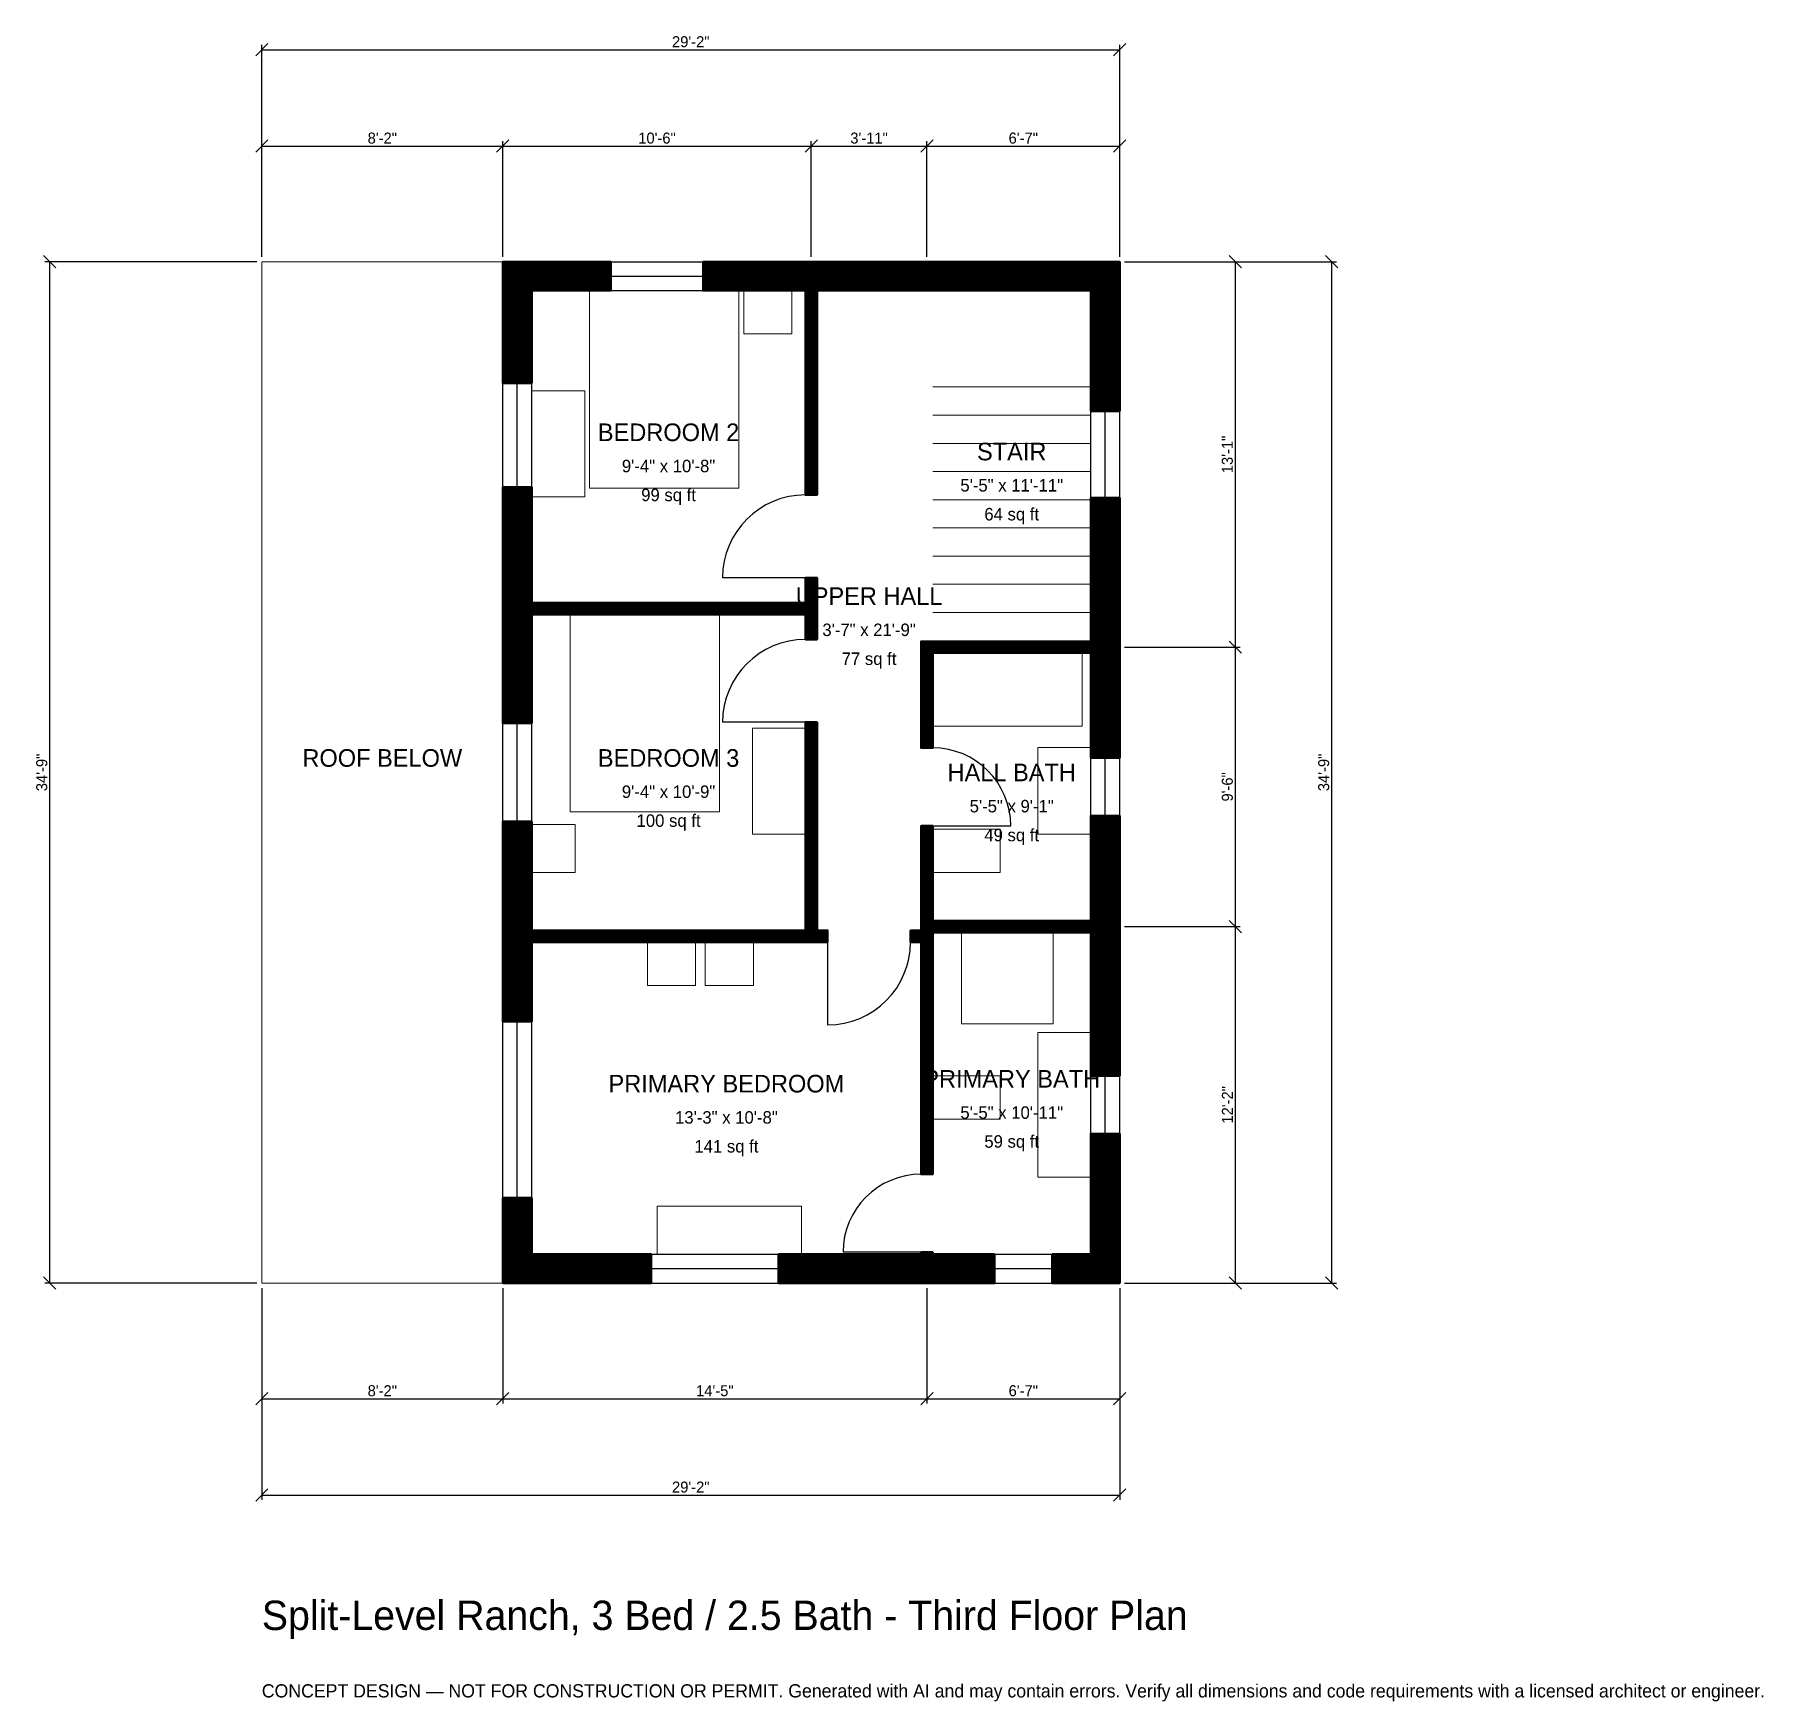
# Model space of a CAD drawing. Header units: inches. Extents: x -93 to 613, y -171 to 510.
import ezdxf
from ezdxf.enums import TextEntityAlignment as Align

# ---------------------------------------------------------------- set-up
doc = ezdxf.new("R2010")
doc.units = ezdxf.units.IN
doc.header["$MEASUREMENT"] = 0
doc.linetypes.add('DASHED', pattern=[0.6, 0.5, -0.1])
for name, color, linetype, lineweight in [('A-ANNO-DIMS', 1, 'Continuous', 13), ('A-ANNO-TEXT', 7, 'Continuous', 18), ('A-AREA-IDEN', 7, 'Continuous', 18), ('A-DOOR', 2, 'Continuous', 25), ('A-FLOR-FIXT', 9, 'Continuous', 13), ('A-FLOR-STRS', 3, 'Continuous', 18), ('A-FURN', 9, 'Continuous', 13), ('A-GLAZ', 4, 'Continuous', 25), ('A-SITE-PAVE', 8, 'Continuous', 13), ('A-WALL', 7, 'Continuous', 50), ('A-WALL-PATT', 8, 'Continuous', 13)]:
    doc.layers.add(name, color=color, linetype=linetype, lineweight=lineweight)
doc.dimstyles.new('PLAN', dxfattribs={"dimtxt": 4.5, "dimasz": 3, "dimexe": 2, "dimexo": 2, "dimgap": 1, "dimtad": 1, "dimdec": 0, "dimlunit": 4, "dimtsz": 2.5, "dimcen": 2.5, "dimclrd": 1, "dimclre": 1, "dimazin": 3, "dimtfac": 1, "dimtmove": 0, "dimatfit": 3})

msp = doc.modelspace()

# ---------------------------------------------------------------- hatches: boundary and pattern name
at = {"layer": 'A-WALL-PATT'}
h = msp.add_hatch(dxfattribs=at)
h.set_pattern_fill('ANSI31', color=8, scale=0.8)
h.paths.add_polyline_path([(98.4252, 0), (98.4252, 11.811), (98.4252, 11.811), (98.4252, 34.8425), (110.2362, 34.8425), (110.2362, 11.811), (159.0551, 11.811), (159.0551, 0), (110.2362, 0), (110.2362, 0), (98.4252, 0), (98.4252, 0), (98.4252, 0)])
h.paths.add_polyline_path([(98.4252, 135.8268), (98.4252, 139.3701), (98.4252, 139.3701), (98.4252, 144.0945), (98.4252, 144.0945), (98.4252, 147.6378), (98.4252, 188.5827), (110.2362, 188.5827), (110.2362, 147.6378), (110.2362, 144.0945), (222.0472, 144.0945), (222.0472, 229.1339), (226.7717, 229.1339), (226.7717, 144.0945), (231.1024, 144.0945), (231.1024, 139.3701), (226.7717, 139.3701), (222.0472, 139.3701), (110.2362, 139.3701), (110.2362, 135.8268), (110.2362, 106.8898), (98.4252, 106.8898), (98.4252, 135.8268)])
h.paths.add_polyline_path([(98.4252, 269.685), (98.4252, 273.2283), (98.4252, 273.2283), (98.4252, 277.9528), (98.4252, 277.9528), (98.4252, 281.4961), (98.4252, 325.1969), (110.2362, 325.1969), (110.2362, 281.4961), (110.2362, 277.9528), (222.0472, 277.9528), (222.0472, 288.189), (226.7717, 288.189), (226.7717, 277.9528), (226.7717, 273.2283), (226.7717, 262.9921), (222.0472, 262.9921), (222.0472, 273.2283), (110.2362, 273.2283), (110.2362, 269.685), (110.2362, 228.7402), (98.4252, 228.7402), (98.4252, 269.685)])
h.paths.add_polyline_path([(98.4252, 405.5118), (98.4252, 405.5118), (98.4252, 417.3228), (98.4252, 417.3228), (98.4252, 417.3229), (110.2362, 417.3229), (110.2362, 417.3228), (142.5197, 417.3228), (142.5197, 405.5118), (110.2362, 405.5118), (110.2362, 367.7165), (98.4252, 367.7165), (98.4252, 405.5118)])
h.paths.add_polyline_path([(218.5039, 417.3228), (222.0472, 417.3228), (222.0472, 417.3229), (226.7717, 417.3229), (226.7717, 417.3228), (230.315, 417.3228), (265.748, 417.3228), (277.5591, 417.3228), (338.5827, 417.3228), (338.5827, 417.3229), (350.3937, 417.3229), (350.3937, 417.3228), (350.3937, 417.3228), (350.3937, 405.5118), (350.3937, 405.5118), (350.3937, 356.2992), (338.5827, 356.2992), (338.5827, 405.5118), (277.5591, 405.5118), (265.748, 405.5118), (230.315, 405.5118), (226.7717, 405.5118), (226.7717, 322.0472), (222.0472, 322.0472), (222.0472, 405.5118), (218.5039, 405.5118), (180.315, 405.5118), (180.315, 417.3228), (218.5039, 417.3228)])
h.paths.add_polyline_path([(350.3937, 265.748), (350.3937, 262.2047), (350.3937, 262.2047), (350.3937, 257.4803), (350.3937, 257.4803), (350.3937, 253.937), (350.3937, 214.5669), (338.5827, 214.5669), (338.5827, 253.937), (338.5827, 257.4803), (274.0157, 257.4803), (274.0157, 218.7008), (269.2913, 218.7008), (269.2913, 257.4803), (269.2913, 262.2047), (274.0157, 262.2047), (338.5827, 262.2047), (338.5827, 265.748), (338.5827, 320.8661), (350.3937, 320.8661), (350.3937, 265.748)])
h.paths.add_polyline_path([(350.3937, 151.5748), (350.3937, 148.0315), (350.3937, 148.0315), (350.3937, 143.3071), (350.3937, 143.3071), (350.3937, 139.7638), (350.3937, 84.6457), (338.5827, 84.6457), (338.5827, 139.7638), (338.5827, 143.3071), (274.0157, 143.3071), (274.0157, 139.3701), (274.0157, 44.4882), (269.2913, 44.4882), (269.2913, 139.3701), (264.9606, 139.3701), (264.9606, 144.0945), (269.2913, 144.0945), (269.2913, 148.0315), (269.2913, 186.811), (274.0157, 186.811), (274.0157, 148.0315), (338.5827, 148.0315), (338.5827, 151.5748), (338.5827, 190.9449), (350.3937, 190.9449), (350.3937, 151.5748)])
h.paths.add_polyline_path([(350.3937, 11.811), (350.3937, 11.811), (350.3937, 0), (350.3937, 0), (350.3937, 0), (338.5827, 0), (338.5827, 0), (322.8346, 0), (322.8346, 11.811), (338.5827, 11.811), (338.5827, 61.0236), (350.3937, 61.0236), (350.3937, 11.811)])
h.paths.add_polyline_path([(277.5591, 0), (274.0157, 0), (274.0157, 0), (269.2913, 0), (269.2913, 0), (265.748, 0), (211.0236, 0), (211.0236, 11.811), (265.748, 11.811), (269.2913, 11.811), (269.2913, 12.5984), (274.0157, 12.5984), (274.0157, 11.811), (277.5591, 11.811), (299.2126, 11.811), (299.2126, 0), (277.5591, 0)])

# ---------------------------------------------------------------- linework, layer by layer
at = {"layer": 'A-DOOR'}
for p, q in [((222.0472, 288.189), (188.189, 288.189)), ((222.0472, 229.1339), (188.189, 229.1339)), ((274.0157, 186.811), (305.9055, 186.811)), ((231.1024, 139.3701), (231.1024, 105.5118)), ((269.2913, 12.5984), (237.4016, 12.5984))]:
    msp.add_line(p, q, dxfattribs=at)
for centre, radius, start, end in [((222.0472, 288.189), 33.8583, 90, 180), ((222.0472, 229.1339), 33.8583, 90, 180), ((274.0157, 186.811), 31.8898, 0, 90), ((231.1024, 139.3701), 33.8583, 270, 360), ((269.2913, 12.5984), 31.8898, 90, 180)]:
    msp.add_arc(centre, radius, start, end, dxfattribs=at)
at = {"layer": 'A-FLOR-FIXT'}
for points in [[(274.0157, 227.5591), (335.0394, 227.5591), (335.0394, 257.4803), (274.0157, 257.4803)], [(316.9291, 183.4646), (338.5827, 183.4646), (338.5827, 218.8976), (316.9291, 218.8976)], [(274.0157, 167.7165), (301.5748, 167.7165), (301.5748, 185.4331), (274.0157, 185.4331)], [(285.8268, 105.9055), (323.2283, 105.9055), (323.2283, 143.3071), (285.8268, 143.3071)], [(316.9291, 43.3071), (338.5827, 43.3071), (338.5827, 102.3622), (316.9291, 102.3622)], [(274.0157, 66.9291), (301.5748, 66.9291), (301.5748, 84.6457), (274.0157, 84.6457)]]:
    msp.add_lwpolyline(points, close=True, dxfattribs=at)
at = {"layer": 'A-FLOR-STRS'}
for p, q in [((274.0157, 366.1417), (338.5827, 366.1417)), ((274.0157, 354.626), (338.5827, 354.626)), ((274.0157, 343.1102), (338.5827, 343.1102)), ((274.0157, 331.5945), (338.5827, 331.5945)), ((274.0157, 320.0787), (338.5827, 320.0787)), ((274.0157, 308.563), (338.5827, 308.563)), ((274.0157, 297.0472), (338.5827, 297.0472)), ((274.0157, 285.5315), (338.5827, 285.5315)), ((274.0157, 274.0157), (338.5827, 274.0157))]:
    msp.add_line(p, q, dxfattribs=at)
at = {"layer": 'A-FURN'}
for points in [[(133.8583, 324.8031), (194.8819, 324.8031), (194.8819, 405.5118), (133.8583, 405.5118)], [(196.8504, 387.7953), (216.5354, 387.7953), (216.5354, 405.5118), (196.8504, 405.5118)], [(110.2362, 321.2598), (131.8898, 321.2598), (131.8898, 364.5669), (110.2362, 364.5669)], [(125.9843, 192.5197), (187.0079, 192.5197), (187.0079, 273.2283), (125.9843, 273.2283)], [(200.3937, 183.4646), (222.0472, 183.4646), (222.0472, 226.7717), (200.3937, 226.7717)], [(110.2362, 167.7165), (127.9528, 167.7165), (127.9528, 187.4016), (110.2362, 187.4016)], [(157.4803, 121.6535), (177.1654, 121.6535), (177.1654, 139.3701), (157.4803, 139.3701)], [(181.1024, 121.6535), (200.7874, 121.6535), (200.7874, 139.3701), (181.1024, 139.3701)], [(161.4173, 11.811), (220.4724, 11.811), (220.4724, 31.4961), (161.4173, 31.4961)]]:
    msp.add_lwpolyline(points, close=True, dxfattribs=at)
at = {"layer": 'A-GLAZ'}
for p, q in [((142.5197, 417.3228), (180.315, 417.3228)), ((142.5197, 411.4173), (180.315, 411.4173)), ((142.5197, 405.5118), (180.315, 405.5118)), ((98.4252, 325.1969), (98.4252, 367.7165)), ((104.3307, 325.1969), (104.3307, 367.7165)), ((110.2362, 325.1969), (110.2362, 367.7165)), ((338.5827, 320.8661), (338.5827, 356.2992)), ((344.4882, 320.8661), (344.4882, 356.2992)), ((350.3937, 320.8661), (350.3937, 356.2992)), ((98.4252, 188.5827), (98.4252, 228.7402)), ((104.3307, 188.5827), (104.3307, 228.7402)), ((110.2362, 188.5827), (110.2362, 228.7402)), ((338.5827, 190.9449), (338.5827, 214.5669)), ((344.4882, 190.9449), (344.4882, 214.5669)), ((350.3937, 190.9449), (350.3937, 214.5669)), ((98.4252, 34.8425), (98.4252, 106.8898)), ((104.3307, 34.8425), (104.3307, 106.8898)), ((110.2362, 34.8425), (110.2362, 106.8898)), ((338.5827, 61.0236), (338.5827, 84.6457)), ((344.4882, 61.0236), (344.4882, 84.6457)), ((350.3937, 61.0236), (350.3937, 84.6457)), ((159.0551, 11.811), (211.0236, 11.811)), ((299.2126, 11.811), (322.8346, 11.811)), ((159.0551, 5.9055), (211.0236, 5.9055)), ((159.0551, 0), (211.0236, 0)), ((299.2126, 5.9055), (322.8346, 5.9055)), ((299.2126, 0), (322.8346, 0))]:
    msp.add_line(p, q, dxfattribs=at)
at = {"layer": 'A-SITE-PAVE', "linetype": 'DASHED'}
msp.add_lwpolyline([(0, 0), (98.4252, 0), (98.4252, 417.3228), (0, 417.3228)], close=True, dxfattribs=at)
at = {"layer": 'A-WALL'}
for points in [[(98.4252, 405.5118), (98.4252, 405.5118), (98.4252, 417.3228), (98.4252, 417.3228), (98.4252, 417.3229), (110.2362, 417.3229), (110.2362, 417.3228), (142.5197, 417.3228), (142.5197, 405.5118), (110.2362, 405.5118), (110.2362, 367.7165), (98.4252, 367.7165), (98.4252, 405.5118)], [(218.5039, 417.3228), (222.0472, 417.3228), (222.0472, 417.3229), (226.7717, 417.3229), (226.7717, 417.3228), (230.315, 417.3228), (265.748, 417.3228), (277.5591, 417.3228), (338.5827, 417.3228), (338.5827, 417.3229), (350.3937, 417.3229), (350.3937, 417.3228), (350.3937, 417.3228), (350.3937, 405.5118), (350.3937, 405.5118), (350.3937, 356.2992), (338.5827, 356.2992), (338.5827, 405.5118), (277.5591, 405.5118), (265.748, 405.5118), (230.315, 405.5118), (226.7717, 405.5118), (226.7717, 322.0472), (222.0472, 322.0472), (222.0472, 405.5118), (218.5039, 405.5118), (180.315, 405.5118), (180.315, 417.3228), (218.5039, 417.3228)], [(98.4252, 269.685), (98.4252, 273.2283), (98.4252, 273.2283), (98.4252, 277.9528), (98.4252, 277.9528), (98.4252, 281.4961), (98.4252, 325.1969), (110.2362, 325.1969), (110.2362, 281.4961), (110.2362, 277.9528), (222.0472, 277.9528), (222.0472, 288.189), (226.7717, 288.189), (226.7717, 277.9528), (226.7717, 273.2283), (226.7717, 262.9921), (222.0472, 262.9921), (222.0472, 273.2283), (110.2362, 273.2283), (110.2362, 269.685), (110.2362, 228.7402), (98.4252, 228.7402), (98.4252, 269.685)], [(350.3937, 265.748), (350.3937, 262.2047), (350.3937, 262.2047), (350.3937, 257.4803), (350.3937, 257.4803), (350.3937, 253.937), (350.3937, 214.5669), (338.5827, 214.5669), (338.5827, 253.937), (338.5827, 257.4803), (274.0157, 257.4803), (274.0157, 218.7008), (269.2913, 218.7008), (269.2913, 257.4803), (269.2913, 262.2047), (274.0157, 262.2047), (338.5827, 262.2047), (338.5827, 265.748), (338.5827, 320.8661), (350.3937, 320.8661), (350.3937, 265.748)], [(98.4252, 135.8268), (98.4252, 139.3701), (98.4252, 139.3701), (98.4252, 144.0945), (98.4252, 144.0945), (98.4252, 147.6378), (98.4252, 188.5827), (110.2362, 188.5827), (110.2362, 147.6378), (110.2362, 144.0945), (222.0472, 144.0945), (222.0472, 229.1339), (226.7717, 229.1339), (226.7717, 144.0945), (231.1024, 144.0945), (231.1024, 139.3701), (226.7717, 139.3701), (222.0472, 139.3701), (110.2362, 139.3701), (110.2362, 135.8268), (110.2362, 106.8898), (98.4252, 106.8898), (98.4252, 135.8268)], [(350.3937, 151.5748), (350.3937, 148.0315), (350.3937, 148.0315), (350.3937, 143.3071), (350.3937, 143.3071), (350.3937, 139.7638), (350.3937, 84.6457), (338.5827, 84.6457), (338.5827, 139.7638), (338.5827, 143.3071), (274.0157, 143.3071), (274.0157, 139.3701), (274.0157, 44.4882), (269.2913, 44.4882), (269.2913, 139.3701), (264.9606, 139.3701), (264.9606, 144.0945), (269.2913, 144.0945), (269.2913, 148.0315), (269.2913, 186.811), (274.0157, 186.811), (274.0157, 148.0315), (338.5827, 148.0315), (338.5827, 151.5748), (338.5827, 190.9449), (350.3937, 190.9449), (350.3937, 151.5748)], [(350.3937, 11.811), (350.3937, 11.811), (350.3937, 0), (350.3937, 0), (350.3937, 0), (338.5827, 0), (338.5827, 0), (322.8346, 0), (322.8346, 11.811), (338.5827, 11.811), (338.5827, 61.0236), (350.3937, 61.0236), (350.3937, 11.811)], [(98.4252, 0), (98.4252, 11.811), (98.4252, 11.811), (98.4252, 34.8425), (110.2362, 34.8425), (110.2362, 11.811), (159.0551, 11.811), (159.0551, 0), (110.2362, 0), (110.2362, 0), (98.4252, 0), (98.4252, 0), (98.4252, 0)], [(277.5591, 0), (274.0157, 0), (274.0157, 0), (269.2913, 0), (269.2913, 0), (265.748, 0), (211.0236, 0), (211.0236, 11.811), (265.748, 11.811), (269.2913, 11.811), (269.2913, 12.5984), (274.0157, 12.5984), (274.0157, 11.811), (277.5591, 11.811), (299.2126, 11.811), (299.2126, 0), (277.5591, 0)]]:
    msp.add_lwpolyline(points, close=True, dxfattribs=at)

# ---------------------------------------------------------------- texts
at = {"layer": 'A-ANNO-TEXT'}
for s, height, p in [('Split-Level Ranch, 3 Bed / 2.5 Bath - Third Floor Plan', 12, (0, -141.7323)), ('CONCEPT DESIGN — NOT FOR CONSTRUCTION OR PERMIT. Generated with AI and may contain errors. Verify all dimensions and code requirements with a licensed architect or engineer.', 5.4, (0, -169.2913))]:
    msp.add_text(s, height=height, dxfattribs=at).set_placement(p)
at = {"layer": 'A-AREA-IDEN'}
for s, height, p in [('BEDROOM 2', 7.2, (166.1417, 347.6378)), ('STAIR', 7.2, (306.2992, 339.7638)), ('9\'-4" x 10\'-8"', 5.1, (166.1417, 333.8583)), ('99 sq ft', 5.1, (166.1417, 322.0472)), ('5\'-5" x 11\'-11"', 5.1, (306.2992, 325.9843)), ('64 sq ft', 5.1, (306.2992, 314.1732)), ('UPPER HALL', 7.2, (248.0315, 280.7087)), ('3\'-7" x 21\'-9"', 5.1, (248.0315, 266.9291)), ('77 sq ft', 5.1, (248.0315, 255.1181)), ('ROOF BELOW', 7.2, (49.2126, 214.5669)), ('BEDROOM 3', 7.2, (166.1417, 214.5669)), ('HALL BATH', 7.2, (306.2992, 208.6614)), ('9\'-4" x 10\'-9"', 5.1, (166.1417, 200.7874)), ('100 sq ft', 5.1, (166.1417, 188.9764)), ('5\'-5" x 9\'-1"', 5.1, (306.2992, 194.8819)), ('49 sq ft', 5.1, (306.2992, 183.0709)), ('PRIMARY BEDROOM', 7.2, (189.7638, 81.4961)), ('PRIMARY BATH', 7.2, (306.2992, 83.4646)), ('5\'-5" x 10\'-11"', 5.1, (306.2992, 69.685)), ('13\'-3" x 10\'-8"', 5.1, (189.7638, 67.7165)), ('141 sq ft', 5.1, (189.7638, 55.9055)), ('59 sq ft', 5.1, (306.2992, 57.874))]:
    msp.add_text(s, height=height, dxfattribs=at).set_placement(p, align=Align.MIDDLE_CENTER)

# ---------------------------------------------------------------- dimensions: what is measured, and where the dimension line sits
at = {"layer": 'A-ANNO-DIMS'}
for base, p1, p2, text in [((0, 503.937), (0, 417.3228), (350.3937, 417.3228), '29\'-2"'), ((0, 464.5669), (0, 417.3228), (98.4252, 417.3228), '8\'-2"'), ((98.4252, 464.5669), (98.4252, 417.3228), (224.4094, 417.3228), '10\'-6"'), ((224.4094, 464.5669), (224.4094, 417.3228), (271.6535, 417.3228), '3\'-11"'), ((271.6535, 464.5669), (271.6535, 417.3228), (350.3937, 417.3228), '6\'-7"'), ((0, -47.2441), (0, 0), (98.4252, 0), '8\'-2"'), ((0, -86.6142), (0, 0), (350.3937, 0), '29\'-2"'), ((98.4252, -47.2441), (98.4252, 0), (271.6535, 0), '14\'-5"'), ((271.6535, -47.2441), (271.6535, 0), (350.3937, 0), '6\'-7"')]:
    msp.add_linear_dim(base=base, p1=p1, p2=p2, text=text, dimstyle='PLAN', dxfattribs=at).render()
for base, p1, p2, text in [((-86.6142, 0), (0, 0), (0, 417.3228), '34\'-9"'), ((397.6378, 259.8425), (350.3937, 259.8425), (350.3937, 417.3228), '13\'-1"'), ((437.0079, 0), (350.3937, 0), (350.3937, 417.3228), '34\'-9"'), ((397.6378, 145.6693), (350.3937, 145.6693), (350.3937, 259.8425), '9\'-6"'), ((397.6378, 0), (350.3937, 0), (350.3937, 145.6693), '12\'-2"')]:
    msp.add_linear_dim(base=base, p1=p1, p2=p2, angle=90, text=text, dimstyle='PLAN', dxfattribs=at).render()

doc.saveas('drawing.dxf')
